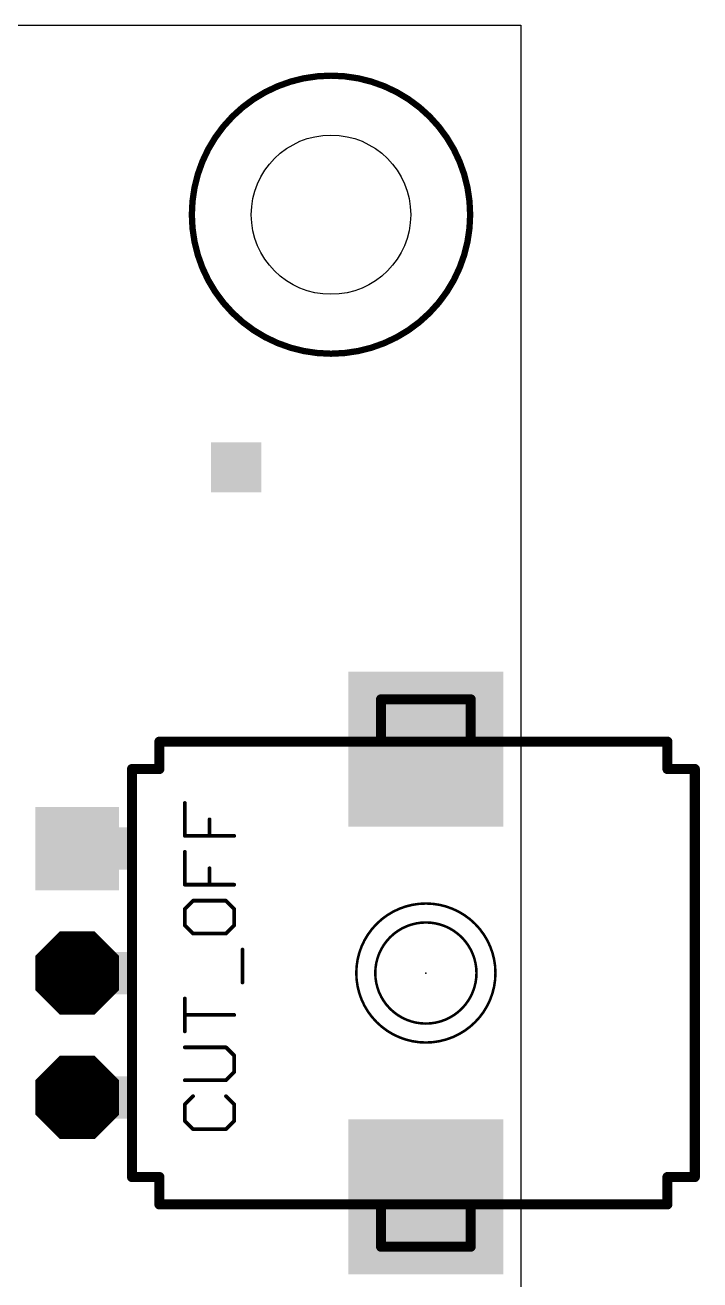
# Model space of a CAD drawing. Extents: x 0 to 103, y 0 to 38.
# Drawn here: x 89.11 to 102.66, y 12.88 to 38.1 of the extents above; entities that cross this region are included whole.
import ezdxf

# ---------------------------------------------------------------- set-up
doc = ezdxf.new("R2010")
doc.units = 0
for name, color, linetype in [('17', 110, 'CONTINUOUS'), ('18', 110, 'CONTINUOUS'), ('20', 53, 'CONTINUOUS'), ('21', 253, 'CONTINUOUS'), ('23', 53, 'CONTINUOUS'), ('25', 253, 'CONTINUOUS'), ('51', 253, 'CONTINUOUS')]:
    doc.layers.add(name, color=color, linetype=linetype)

# ---------------------------------------------------------------- blocks, each defined once
blk = doc.blocks.new('RECT')
blk.add_solid([(-0.5, -0.5), (0.5, -0.5), (-0.5, 0.5), (0.5, 0.5)])
blk = doc.blocks.new('SQUAREP')
blk.add_solid([(-0.5, -0.5), (0.5, -0.5), (-0.5, 0.5), (0.5, 0.5)])
blk = doc.blocks.new('OCTAGONP')
at = {"const_width": 0.5}
blk.add_lwpolyline([(-0.25, -0.1036), (-0.25, 0.1036), (-0.1036, 0.25), (0.1036, 0.25), (0.25, 0.1036), (0.25, -0.1036), (0.1036, -0.25), (-0.1036, -0.25), (-0.25, -0.1036), (-0.25, 0.1036)], dxfattribs=at)
blk = doc.blocks.new('SQUAREV')
blk.add_solid([(-0.5, -0.5), (0.5, -0.5), (-0.5, 0.5), (0.5, 0.5)])

msp = doc.modelspace()

# ---------------------------------------------------------------- linework, layer by layer
at = {"layer": '20'}
for p, q in [((0, 38.1), (99.06, 38.1)), ((99.06, 38.1), (99.06, 0))]:
    msp.add_line(p, q, dxfattribs=at)
msp.add_circle((95.25, 34.29), 1.6, dxfattribs=at)
at = {"layer": '21', "const_width": 0.2032}
for points in [[(91.805, 23.7), (91.805, 23.15)], [(91.805, 23.7), (95.005, 23.7)], [(99.805, 23.7), (102.005, 23.7)], [(102.005, 23.15), (102.005, 23.7)], [(91.255, 14.95), (91.255, 23.15)], [(91.805, 23.15), (91.255, 23.15)], [(102.555, 23.15), (102.005, 23.15)], [(102.555, 23.15), (102.555, 14.95)], [(91.255, 14.95), (91.805, 14.95)], [(91.805, 14.95), (91.805, 14.4)], [(102.005, 14.95), (102.555, 14.95)], [(102.005, 14.4), (102.005, 14.95)], [(95.005, 14.4), (91.805, 14.4)], [(102.005, 14.4), (99.805, 14.4)]]:
    msp.add_lwpolyline(points, dxfattribs=at)
at = {"layer": '21'}
for points, const_width in [([(91.8558, 23.7, 1), (91.7542, 23.7)], 0.1016), ([(91.805, 23.7508, 1), (91.805, 23.6492)], 0.1016), ([(95.005, 23.6492, 1), (95.005, 23.7508)], 0.1016), ([(99.805, 23.7508, 1), (99.805, 23.6492)], 0.1016), ([(102.0558, 23.7, 1), (101.9542, 23.7)], 0.1016), ([(102.005, 23.6492, 1), (102.005, 23.7508)], 0.1016), ([(91.3058, 23.15, 1), (91.2042, 23.15)], 0.1016), ([(91.255, 23.2008, 1), (91.255, 23.0992)], 0.1016), ([(91.7542, 23.15, 1), (91.8558, 23.15)], 0.1016), ([(91.805, 23.0992, 1), (91.805, 23.2008)], 0.1016), ([(102.005, 23.2008, 1), (102.005, 23.0992)], 0.1016), ([(101.9542, 23.15, 1), (102.0558, 23.15)], 0.1016), ([(102.6058, 23.15, 1), (102.5042, 23.15)], 0.1016), ([(102.555, 23.0992, 1), (102.555, 23.2008)], 0.1016), ([(97.155, 17.653, 1), (97.155, 20.447, 1), (97.155, 17.653)], 0.0508), ([(97.155, 18.034, 1), (97.155, 20.066, 1), (97.155, 18.034)], 0.0508), ([(91.255, 15.0008, 1), (91.255, 14.8992)], 0.1016), ([(91.2042, 14.95, 1), (91.3058, 14.95)], 0.1016), ([(91.8558, 14.95, 1), (91.7542, 14.95)], 0.1016), ([(91.805, 14.8992, 1), (91.805, 15.0008)], 0.1016), ([(102.005, 15.0008, 1), (102.005, 14.8992)], 0.1016), ([(102.0558, 14.95, 1), (101.9542, 14.95)], 0.1016), ([(102.5042, 14.95, 1), (102.6058, 14.95)], 0.1016), ([(102.555, 14.8992, 1), (102.555, 15.0008)], 0.1016), ([(91.805, 14.4508, 1), (91.805, 14.3492)], 0.1016), ([(91.7542, 14.4, 1), (91.8558, 14.4)], 0.1016), ([(95.005, 14.3492, 1), (95.005, 14.4508)], 0.1016), ([(99.805, 14.4508, 1), (99.805, 14.3492)], 0.1016), ([(101.9542, 14.4, 1), (102.0558, 14.4)], 0.1016), ([(102.005, 14.3492, 1), (102.005, 14.4508)], 0.1016)]:
    msp.add_lwpolyline(points, format="xyb", dxfattribs=dict(at, const_width=const_width))
at = {"layer": '23'}
msp.add_point((97.155, 19.05), dxfattribs=at)
at = {"layer": '25'}
for points, const_width in [([(95.25, 31.496, 1), (95.25, 37.084, 1), (95.25, 31.496)], 0.127), ([(92.3345, 22.4678, 1), (92.2964, 22.4678)], 0.0381), ([(92.8302, 22.1373, 1), (92.7921, 22.1373)], 0.0381), ([(92.3155, 21.8259, 1), (92.3155, 21.7878)], 0.0381), ([(92.2964, 21.8069, 1), (92.3345, 21.8069)], 0.0381), ([(92.7921, 21.8069, 1), (92.8302, 21.8069)], 0.0381), ([(93.3069, 21.7878, 1), (93.3069, 21.8259)], 0.0381), ([(92.3345, 21.4855, 1), (92.2964, 21.4855)], 0.0381), ([(92.8302, 21.155, 1), (92.7921, 21.155)], 0.0381), ([(92.3155, 20.8436, 1), (92.3155, 20.8055)], 0.0381), ([(92.2964, 20.8246, 1), (92.3345, 20.8246)], 0.0381), ([(92.7921, 20.8246, 1), (92.8302, 20.8246)], 0.0381), ([(93.3069, 20.8055, 1), (93.3069, 20.8436)], 0.0381), ([(92.4807, 20.5223, 1), (92.4807, 20.4842)], 0.0381), ([(92.4942, 20.4898, 1), (92.4672, 20.5167)], 0.0381), ([(93.1551, 20.5167, 1), (93.1282, 20.4898)], 0.0381), ([(93.1417, 20.4842, 1), (93.1417, 20.5223)], 0.0381), ([(92.302, 20.3515, 1), (92.3289, 20.3245)], 0.0381), ([(92.3345, 20.338, 1), (92.2964, 20.338)], 0.0381), ([(93.3259, 20.338, 1), (93.2879, 20.338)], 0.0381), ([(93.2934, 20.3245, 1), (93.3204, 20.3515)], 0.0381), ([(92.3289, 20.021, 1), (92.302, 19.994)], 0.0381), ([(92.2964, 20.0075, 1), (92.3345, 20.0075)], 0.0381), ([(93.2879, 20.0075, 1), (93.3259, 20.0075)], 0.0381), ([(93.3204, 19.994, 1), (93.2934, 20.021)], 0.0381), ([(92.4807, 19.8613, 1), (92.4807, 19.8232)], 0.0381), ([(92.4672, 19.8288, 1), (92.4942, 19.8557)], 0.0381), ([(93.1282, 19.8557, 1), (93.1551, 19.8288)], 0.0381), ([(93.1417, 19.8232, 1), (93.1417, 19.8613)], 0.0381), ([(93.4912, 19.5209, 1), (93.4531, 19.5209)], 0.0381), ([(93.4531, 18.86, 1), (93.4912, 18.86)], 0.0381), ([(92.3345, 18.5387, 1), (92.2964, 18.5387)], 0.0381), ([(92.3155, 18.2272, 1), (92.3155, 18.1891)], 0.0381), ([(93.3069, 18.1891, 1), (93.3069, 18.2272)], 0.0381), ([(92.2964, 17.8777, 1), (92.3345, 17.8777)], 0.0381), ([(92.3155, 17.5754, 1), (92.3155, 17.5373)], 0.0381), ([(93.1551, 17.5698, 1), (93.1282, 17.5429)], 0.0381), ([(93.1417, 17.5373, 1), (93.1417, 17.5754)], 0.0381), ([(93.3259, 17.3911, 1), (93.2879, 17.3911)], 0.0381), ([(93.2934, 17.3776, 1), (93.3204, 17.4046)], 0.0381), ([(92.3155, 16.9144, 1), (92.3155, 16.8763)], 0.0381), ([(93.1282, 16.9089, 1), (93.1551, 16.8819)], 0.0381), ([(93.1417, 16.8763, 1), (93.1417, 16.9144)], 0.0381), ([(93.2879, 17.0606, 1), (93.3259, 17.0606)], 0.0381), ([(93.3204, 17.0472, 1), (93.2934, 17.0741)], 0.0381), ([(92.3345, 16.4088, 1), (92.2964, 16.4088)], 0.0381), ([(92.302, 16.4223, 1), (92.3289, 16.3954)], 0.0381), ([(92.4942, 16.5606, 1), (92.4672, 16.5875)], 0.0381), ([(93.1551, 16.5875, 1), (93.1282, 16.5606)], 0.0381), ([(93.3259, 16.4088, 1), (93.2879, 16.4088)], 0.0381), ([(93.2934, 16.3954, 1), (93.3204, 16.4223)], 0.0381), ([(92.3289, 16.0918, 1), (92.302, 16.0649)], 0.0381), ([(92.2964, 16.0783, 1), (92.3345, 16.0783)], 0.0381), ([(92.4807, 15.9322, 1), (92.4807, 15.8941)], 0.0381), ([(92.4672, 15.8996, 1), (92.4942, 15.9266)], 0.0381), ([(93.1282, 15.9266, 1), (93.1551, 15.8996)], 0.0381), ([(93.1417, 15.8941, 1), (93.1417, 15.9322)], 0.0381), ([(93.2879, 16.0783, 1), (93.3259, 16.0783)], 0.0381), ([(93.3204, 16.0649, 1), (93.2934, 16.0918)], 0.0381)]:
    msp.add_lwpolyline(points, format="xyb", dxfattribs=dict(at, const_width=const_width))
at = {"layer": '25', "const_width": 0.0762}
for points in [[(92.3155, 21.8069), (92.3155, 22.4678)], [(92.8112, 21.8069), (92.8112, 22.1373)], [(93.3069, 21.8069), (92.3155, 21.8069)], [(92.3155, 20.8246), (92.3155, 21.4855)], [(92.8112, 20.8246), (92.8112, 21.155)], [(93.3069, 20.8246), (92.3155, 20.8246)], [(92.4807, 20.5032), (92.3155, 20.338)], [(93.1417, 20.5032), (92.4807, 20.5032)], [(93.3069, 20.338), (93.1417, 20.5032)], [(92.3155, 20.338), (92.3155, 20.0075)], [(93.3069, 20.0075), (93.3069, 20.338)], [(92.3155, 20.0075), (92.4807, 19.8423)], [(93.1417, 19.8423), (93.3069, 20.0075)], [(92.4807, 19.8423), (93.1417, 19.8423)], [(93.4721, 18.86), (93.4721, 19.5209)], [(92.3155, 17.8777), (92.3155, 18.5387)], [(93.3069, 18.2082), (92.3155, 18.2082)], [(93.1417, 17.5564), (92.3155, 17.5564)], [(93.3069, 17.3911), (93.1417, 17.5564)], [(93.3069, 17.0606), (93.3069, 17.3911)], [(92.3155, 16.8954), (93.1417, 16.8954)], [(93.1417, 16.8954), (93.3069, 17.0606)], [(92.4807, 16.5741), (92.3155, 16.4088)], [(92.3155, 16.4088), (92.3155, 16.0783)], [(93.3069, 16.4088), (93.1417, 16.5741)], [(93.3069, 16.0783), (93.3069, 16.4088)], [(92.3155, 16.0783), (92.4807, 15.9131)], [(92.4807, 15.9131), (93.1417, 15.9131)], [(93.1417, 15.9131), (93.3069, 16.0783)]]:
    msp.add_lwpolyline(points, dxfattribs=at)
at = {"layer": '51', "const_width": 0.2032}
for points in [[(98.055, 24.55), (96.255, 24.55)], [(96.255, 24.55), (96.255, 23.8)], [(98.055, 23.8), (98.055, 24.55)], [(91.805, 23.7), (102.005, 23.7)], [(102.005, 14.4), (91.805, 14.4)], [(96.255, 14.3), (96.255, 13.55)], [(98.055, 13.55), (98.055, 14.3)], [(96.255, 13.55), (98.055, 13.55)]]:
    msp.add_lwpolyline(points, dxfattribs=at)
at = {"layer": '51', "const_width": 0.1016}
for points in [[(96.255, 24.6008, 1), (96.255, 24.4992)], [(96.3058, 24.55, 1), (96.2042, 24.55)], [(98.1058, 24.55, 1), (98.0042, 24.55)], [(98.055, 24.4992, 1), (98.055, 24.6008)], [(91.805, 23.7508, 1), (91.805, 23.6492)], [(96.2042, 23.8, 1), (96.3058, 23.8)], [(98.0042, 23.8, 1), (98.1058, 23.8)], [(102.005, 23.6492, 1), (102.005, 23.7508)], [(91.805, 14.4508, 1), (91.805, 14.3492)], [(96.3058, 14.3, 1), (96.2042, 14.3)], [(98.1058, 14.3, 1), (98.0042, 14.3)], [(102.005, 14.3492, 1), (102.005, 14.4508)], [(96.255, 13.6008, 1), (96.255, 13.4992)], [(98.055, 13.4992, 1), (98.055, 13.6008)], [(96.2042, 13.55, 1), (96.3058, 13.55)], [(98.0042, 13.55, 1), (98.1058, 13.55)]]:
    msp.add_lwpolyline(points, format="xyb", dxfattribs=at)

# ---------------------------------------------------------------- block references
at = {"layer": '17', "rotation": 180}
for name, p, xscale, yscale in [('SQUAREP', (97.155, 23.55), 3.116, 3.116), ('SQUAREP', (97.155, 23.55), 3.116, 3.116), ('SQUAREP', (90.155, 21.55), 1.6764, 1.6764), ('SQUAREP', (90.155, 21.55), 1.6764, 1.6764), ('OCTAGONP', (90.155, 19.05), 1.6764, 1.6764), ('OCTAGONP', (90.155, 19.05), 1.6764, 1.6764), ('OCTAGONP', (90.155, 16.55), 1.6764, 1.6764), ('OCTAGONP', (90.155, 16.55), 1.6764, 1.6764), ('SQUAREP', (97.155, 14.55), 3.116, 3.116), ('SQUAREP', (97.155, 14.55), 3.116, 3.116)]:
    msp.add_blockref(name, p, dxfattribs=dict(at, xscale=xscale, yscale=yscale))
at = {"layer": '18', "xscale": 1.0064, "yscale": 1.0064}
msp.add_blockref('SQUAREV', (93.345, 29.21), dxfattribs=at)
msp.add_blockref('SQUAREV', (93.345, 29.21), dxfattribs=at)
at = {"layer": '51', "xscale": 0.85, "yscale": 1.325, "rotation": 270}
for p in [(90.4925, 21.55), (90.4925, 19.05), (90.4925, 16.55)]:
    msp.add_blockref('RECT', p, dxfattribs=at)

doc.saveas('drawing.dxf')
